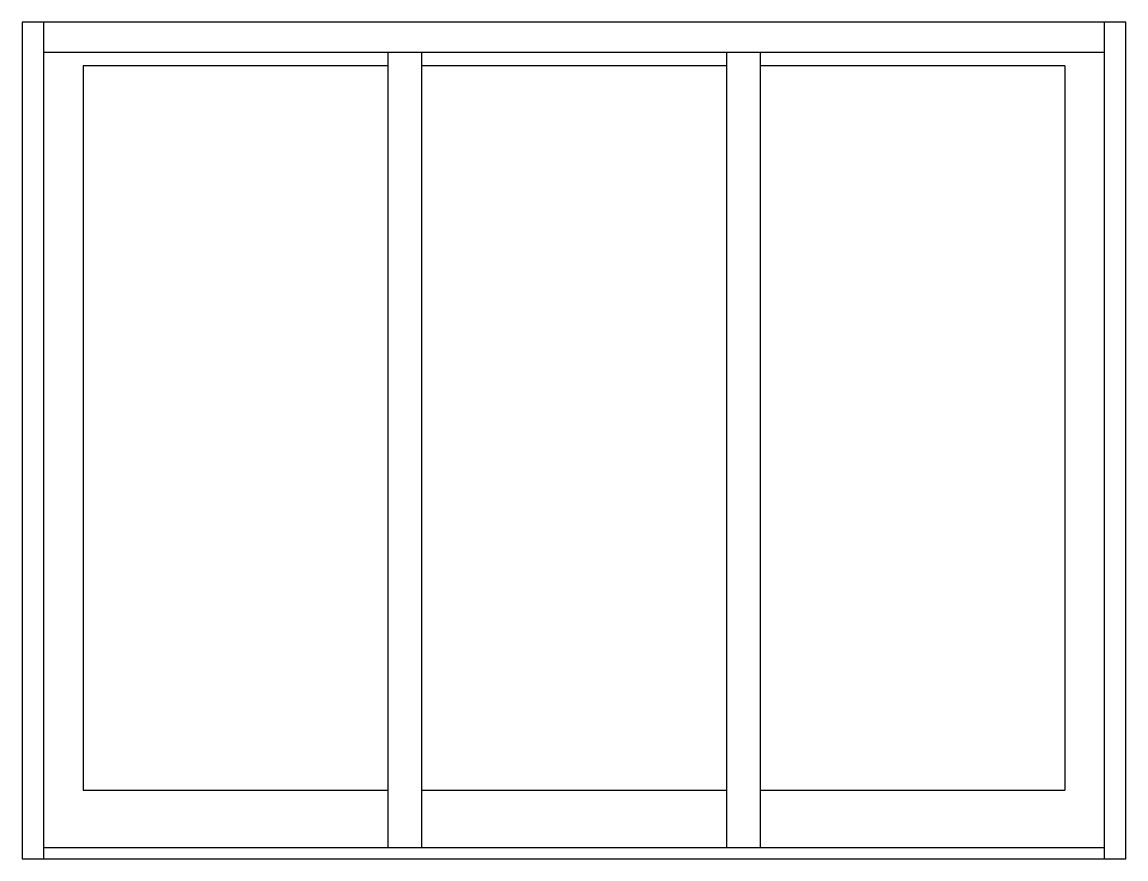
# Model space of a CAD drawing. Extents: x -152 to 44, y -63 to 29.
# Drawn here: x -33 to 36.6, y -62.9 to -10.1 of the extents above; entities that cross this region are included whole.
import ezdxf

# ---------------------------------------------------------------- set-up
doc = ezdxf.new("R2010")
doc.units = 0
doc.header["$LTSCALE"] = 0.25
doc.header["$MEASUREMENT"] = 0
doc.layers.add('ELEV_FRAME', color=1, linetype='CONTINUOUS')
doc.layers.add('ELEV_VENT', color=5, linetype='CONTINUOUS')

msp = doc.modelspace()

# ---------------------------------------------------------------- linework, layer by layer
at = {"layer": 'ELEV_FRAME', "color": 1}
for p, q in [((36.575, -10.145), (-33.014, -10.145)), ((-33.014, -10.145), (-33.014, -62.872)), ((-31.669, -10.145), (-31.669, -62.872)), ((35.23, -62.872), (35.23, -10.145)), ((36.575, -62.872), (36.575, -10.145)), ((35.23, -12.071), (-31.669, -12.071)), ((-31.669, -62.162), (35.23, -62.162)), ((-33.014, -62.872), (36.575, -62.872))]:
    msp.add_line(p, q, dxfattribs=at)
at = {"layer": 'ELEV_VENT', "color": 5}
for p, q in [((-9.946, -12.071), (-9.946, -62.162)), ((-7.831, -12.071), (-7.831, -62.162)), ((11.393, -12.071), (11.393, -62.162)), ((13.507, -12.071), (13.507, -62.162)), ((-9.946, -12.909), (-29.17, -12.909)), ((-29.17, -12.909), (-29.17, -58.547)), ((11.393, -12.909), (-7.831, -12.909)), ((32.731, -12.909), (13.507, -12.909)), ((32.731, -12.909), (32.731, -58.547)), ((-29.17, -58.547), (-9.946, -58.547)), ((-7.831, -58.547), (11.393, -58.547)), ((13.507, -58.547), (32.731, -58.547))]:
    msp.add_line(p, q, dxfattribs=at)

doc.saveas('drawing.dxf')
